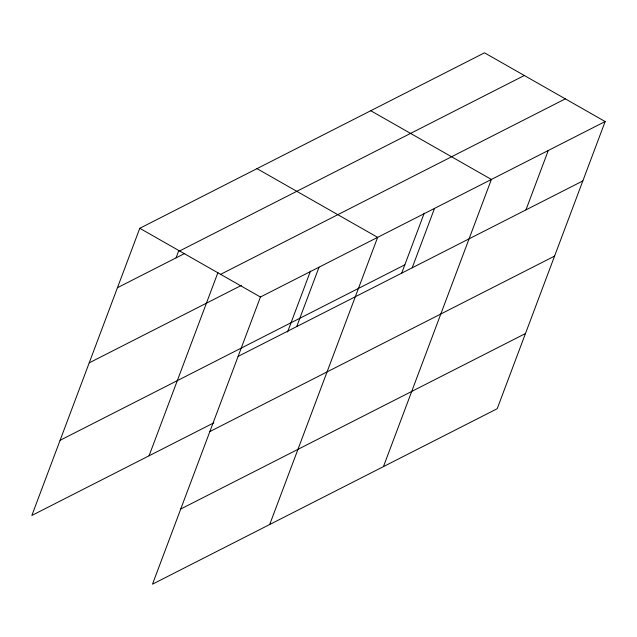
<?xml version="1.0" encoding="UTF-8"?>
<svg xmlns="http://www.w3.org/2000/svg" width="637" height="637" viewBox="0 0 637 637"><rect width="100%" height="100%" fill="white"/><g stroke="black" fill="none" stroke-linecap="round" stroke-linejoin="round"><path stroke-width="0.96" d="M605.15 121.54L260.429 297.017L152.49 584.177L497.21 408.707L605.15 121.54L484.51 52.823L139.79 228.293L31.85 515.46L213.809 422.841M176.067 257.866L178.854 250.445M149.058 455.797L217.926 272.572M287.574 332.012L310.466 271.107M296.707 326.582L319.033 267.182M269.698 524.514L377.637 237.354L256.99 168.638M401.684 273.177L424.226 213.196M412.187 267.803L434.514 208.403M383.45 466.61L491.39 179.443L370.75 110.727M525.947 209.892L548.274 150.491M179.602 250.97L524.323 75.5M117.463 287.701L184.81 253.415M220.617 274.34L565.337 98.862M89.212 362.859L241.415 285.384M60.101 440.302L404.821 264.825M238.103 356.417L582.823 180.94M209.852 431.575L554.572 256.098M180.741 509.019L525.461 333.541M139.79 228.293L260.429 297.017"/></g></svg>
